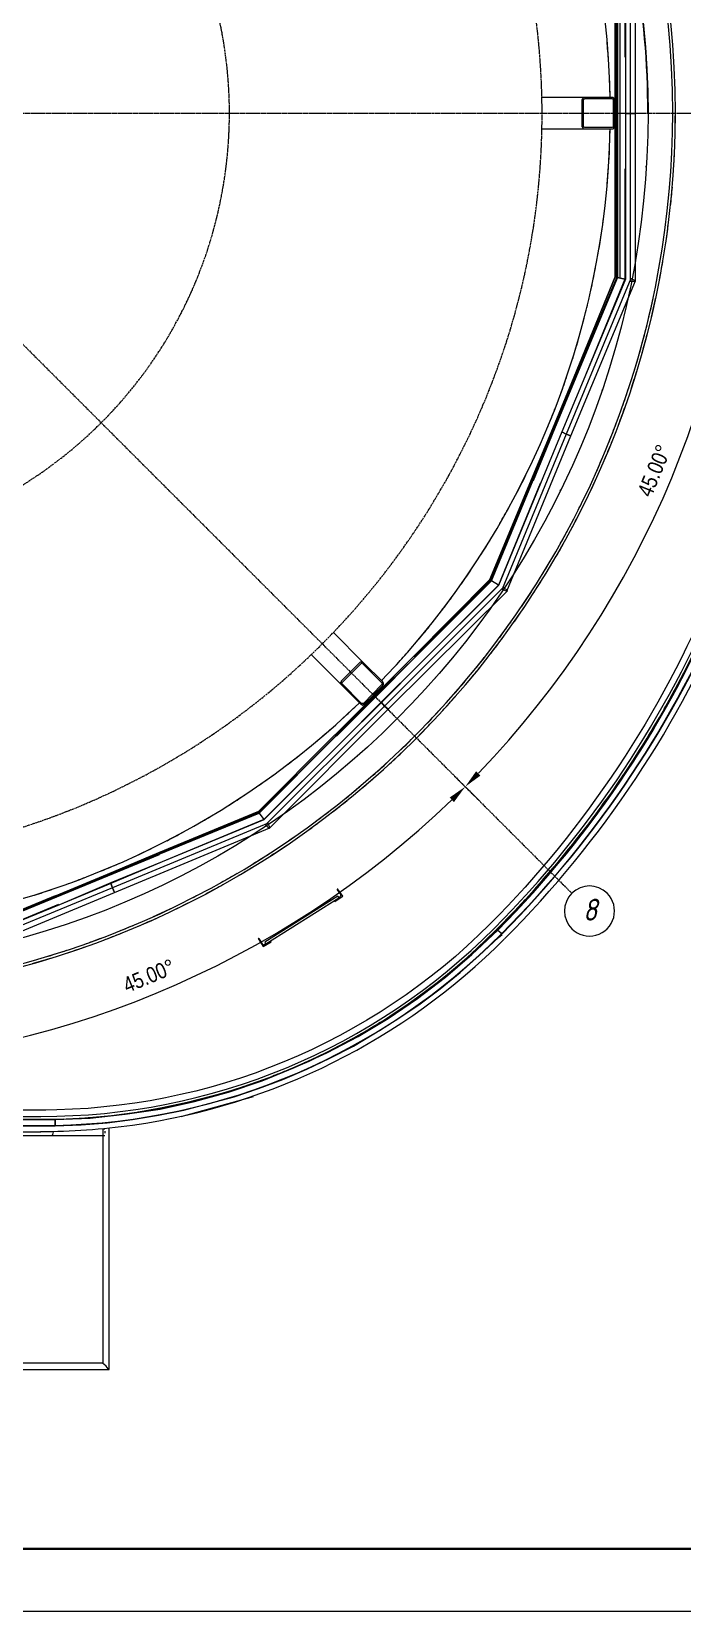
# Model space of a CAD drawing. Header units: millimetres. Extents: x 223 to 163467, y -12002 to 99672.
# Drawn here: x 121085 to 126289, y -12002 to 633 of the extents above; entities that cross this region are included whole.
import ezdxf

# ---------------------------------------------------------------- set-up
doc = ezdxf.new("R2010")
doc.units = ezdxf.units.MM
doc.linetypes.add('ADSK_Линия сетки', pattern=[21, 12, -3, 3, -3])
for name, color, linetype, lineweight in [('A-ANNO-DIMS', 7, 'Continuous', 9), ('S-GRID', 7, 'Continuous', 9), ('S-GRID-IDEN', 7, 'Continuous', 9)]:
    doc.layers.add(name, color=color, linetype=linetype, lineweight=lineweight)
for name, color, linetype in [('PDF _A-AREA', 7, 'Continuous'), ('PDF _A-CLNG', 7, 'Continuous'), ('PDF _A-DETL', 7, 'Continuous'), ('PDF _A-FLOR', 7, 'Continuous'), ('PDF _A-GENM', 7, 'Continuous'), ('PDF _A-GLAZ-CURT', 7, 'Continuous'), ('PDF _A-GLAZ-CWMG', 7, 'Continuous'), ('PDF _G-ANNO-TTLB', 7, 'Continuous'), ('PDF _I-WALL', 7, 'Continuous'), ('PDF _S-BEAM', 7, 'Continuous'), ('PDF _S-RBAR-BNDY', 7, 'Continuous'), ('PDF _Ограждение', 7, 'Continuous')]:
    doc.layers.add(name, color=color, linetype=linetype)
doc.styles.add('GOST Common_I', font='ARIALN.TTF', dxfattribs={"height": 175})
doc.styles.add('GOST Common_I_6', font='ARIALN.TTF', dxfattribs={"height": 125})
doc.dimstyles.new('Диагональ_-_Gost_2_5мм', dxfattribs={"dimscale": 304.8, "dimtxt": 125.714375, "dimasz": 0.492126, "dimexe": 0.393701, "dimexo": 0.246063, "dimgap": 0.287073, "dimtad": 1, "dimdec": 0, "dimzin": 0, "dimdsep": 46, "dimtxsty": 'GOST Common_I_6', "dimsah": 1, "dimcen": 0.09, "dimdle": 0.393701, "dimazin": 0, "dimtfac": 1, "dimtdec": 4, "dimtix": 1, "dimtmove": 0, "dimatfit": 3, "dimfxl": 1, "dimtvp": 1, "dimtfill": 1, "dimtolj": 1, "dimtzin": 0, "dimarcsym": 2})

# ---------------------------------------------------------------- blocks, each defined once
blk = doc.blocks.new('Ось сетки - D8-489723-1 этаж')
at = {"layer": 'S-GRID-IDEN'}
for start, end in [(360, 180), (180, 360)]:
    blk.add_arc((0, 0), 4, start, end, dxfattribs=at)
blk = doc.blocks.new('*D335')
at = {"layer": 'A-ANNO-DIMS', "color": 0, "lineweight": -2, "transparency": 16777216}
for p, q in [((86613, 26879), (86613, 26594)), ((92115, 24600), (91914, 24399))]:
    blk.add_line(p, q, dxfattribs=at)
blk.add_arc((86613, 19098), 7617, 46.1284, 88.8716, dxfattribs=at)
at = {"layer": 'A-ANNO-DIMS', "color": 0, "transparency": 16777216}
for points in [[(86762, 26688), (86763, 26738), (86613, 26714)], [(91909, 24606), (91874, 24571), (91999, 24484)]]:
    blk.add_solid(points, dxfattribs=at)
at = {"layer": 'Defpoints', "color": 0, "transparency": 16777216}
for p in [(86613, 26954), (90421, 25694), (92168, 24653), (86613, 19098)]:
    blk.add_point(p, dxfattribs=at)
at = {"layer": 'A-ANNO-DIMS', "color": 0, "transparency": 16777216, "insert": (89585, 26273), "char_height": 125, "width": 588.09, "attachment_point": 5, "rotation": 337.5, "style": 'GOST Common_I_6', "bg_fill": 3, "box_fill_scale": 1.1, "bg_fill_color": 256, "bg_fill_true_color": 13158600, "bg_fill_transparency": 0}
blk.add_mtext('\\A1;45.00°', dxfattribs=at)
blk = doc.blocks.new('*D336')
at = {"layer": 'A-ANNO-DIMS', "color": 0, "lineweight": -2, "transparency": 16777216}
for p, q in [((92115, 24600), (91914, 24399)), ((94394, 19098), (94109, 19098))]:
    blk.add_line(p, q, dxfattribs=at)
blk.add_arc((86613, 19098), 7617, 1.1284, 43.8716, dxfattribs=at)
at = {"layer": 'A-ANNO-DIMS', "color": 0, "transparency": 16777216}
for points in [[(92086, 24359), (92121, 24394), (91999, 24484)], [(94253, 19248), (94203, 19247), (94229, 19098)]]:
    blk.add_solid(points, dxfattribs=at)
at = {"layer": 'Defpoints', "color": 0, "transparency": 16777216}
for p in [(92168, 24653), (93970, 21069), (86613, 19098), (94469, 19098)]:
    blk.add_point(p, dxfattribs=at)
at = {"layer": 'A-ANNO-DIMS', "color": 0, "transparency": 16777216, "insert": (93788, 22070), "char_height": 125, "width": 588.09, "attachment_point": 5, "rotation": 292.5, "style": 'GOST Common_I_6', "bg_fill": 3, "box_fill_scale": 1.1, "bg_fill_color": 256, "bg_fill_true_color": 13158600, "bg_fill_transparency": 0}
blk.add_mtext('\\A1;45.00°', dxfattribs=at)
blk = doc.blocks.new('*D337')
at = {"layer": 'A-ANNO-DIMS', "color": 0, "lineweight": -2, "transparency": 16777216}
for p, q in [((94394, 19098), (94109, 19098)), ((92115, 13595), (91914, 13797))]:
    blk.add_line(p, q, dxfattribs=at)
blk.add_arc((86613, 19098), 7617, 316.1284, 358.8716, dxfattribs=at)
at = {"layer": 'A-ANNO-DIMS', "color": 0, "transparency": 16777216}
for points in [[(94203, 18948), (94253, 18947), (94229, 19098)], [(92121, 13801), (92086, 13836), (91999, 13712)]]:
    blk.add_solid(points, dxfattribs=at)
at = {"layer": 'Defpoints', "color": 0, "transparency": 16777216}
for p in [(86613, 19098), (94469, 19098), (93209, 15289), (92168, 13542)]:
    blk.add_point(p, dxfattribs=at)
at = {"layer": 'A-ANNO-DIMS', "color": 0, "transparency": 16777216, "insert": (93511, 16240), "char_height": 125, "width": 588.09, "attachment_point": 5, "rotation": 67.5, "style": 'GOST Common_I_6', "bg_fill": 3, "box_fill_scale": 1.1, "bg_fill_color": 256, "bg_fill_true_color": 13158600, "bg_fill_transparency": 0}
blk.add_mtext('\\A1;45.00°', dxfattribs=at)
blk = doc.blocks.new('*D338')
at = {"layer": 'A-ANNO-DIMS', "color": 0, "lineweight": -2, "transparency": 16777216}
for p, q in [((92115, 13595), (91914, 13797)), ((86613, 11316), (86613, 11601))]:
    blk.add_line(p, q, dxfattribs=at)
blk.add_arc((86613, 19098), 7617, 271.1284, 313.8716, dxfattribs=at)
at = {"layer": 'A-ANNO-DIMS', "color": 0, "transparency": 16777216}
for points in [[(91874, 13625), (91909, 13589), (91999, 13712)], [(86763, 11457), (86762, 11507), (86613, 11481)]]:
    blk.add_solid(points, dxfattribs=at)
at = {"layer": 'Defpoints', "color": 0, "transparency": 16777216}
for p in [(86613, 19098), (92168, 13542), (88584, 11740), (86613, 11241)]:
    blk.add_point(p, dxfattribs=at)
at = {"layer": 'A-ANNO-DIMS', "color": 0, "transparency": 16777216, "insert": (89470, 12199), "char_height": 125, "width": 588.09, "attachment_point": 5, "rotation": 22.5, "style": 'GOST Common_I_6', "bg_fill": 3, "box_fill_scale": 1.1, "bg_fill_color": 256, "bg_fill_true_color": 13158600, "bg_fill_transparency": 0}
blk.add_mtext('\\A1;45.00°', dxfattribs=at)
blk = doc.blocks.new('оси')
at = {"layer": 'S-GRID', "linetype": 'ADSK_Линия сетки'}
for q in [(95262.1, 19097.7), (92851.2, 12859.1)]:
    blk.add_line((86612.7, 19097.7), q, dxfattribs=at)
blk.add_arc((86612.7, 19097.7), 6000, 192.09621, 182.95219, dxfattribs=at)
at = {"layer": 'S-GRID-IDEN', "xscale": 49.99999999999998, "yscale": 49.99999999999998, "zscale": 49.99999999999998, "rotation": 224.9999999998917}
blk.add_blockref('Ось сетки - D8-489723-1 этаж', (92992.7, 12717.7), dxfattribs=at)
at = {"layer": 'S-GRID-IDEN', "insert": (92940.1, 12815), "char_height": 175, "width": 140.696, "attachment_point": 1, "rotation": 0.51911, "style": 'GOST Common_I'}
blk.add_mtext('\\fGOST Common|b0|i1|c204|p34|;\\W.9;8', dxfattribs=at)
at = {"layer": 'A-ANNO-DIMS'}
dim = blk.add_angular_dim_3p(base=(90421, 25693.9), center=(86612.7, 19097.7), p1=(92168.2, 24653.2), p2=(86612.7, 26954.4), dimstyle='Диагональ_-_Gost_2_5мм', override={"dimpost": '<>', "dimfxl": 6013.290219}, dxfattribs=at)
dim.commit()
dim.dimension.update_dxf_attribs({"geometry": '*D335', "text_midpoint": (89584.9, 26273.2)})
dim = blk.add_angular_dim_3p(base=(93969.9, 21069), center=(86612.7, 19097.7), p1=(94469.4, 19097.7), p2=(92168.2, 24653.2), dimstyle='Диагональ_-_Gost_2_5мм', override={"dimpost": '<>', "dimfxl": 6013.290219}, dxfattribs=at)
dim.commit()
dim.dimension.update_dxf_attribs({"geometry": '*D336', "text_midpoint": (93788.2, 22069.9)})
dim = blk.add_angular_dim_3p(base=(93209, 15289.3), center=(86612.7, 19097.7), p1=(92168.2, 13542.1), p2=(94469.4, 19097.7), dimstyle='Диагональ_-_Gost_2_5мм', override={"dimpost": '<>', "dimfxl": 6013.290219}, dxfattribs=at)
dim.commit()
dim.dimension.update_dxf_attribs({"geometry": '*D337', "text_midpoint": (93511, 16240.3)})
dim = blk.add_angular_dim_3p(base=(88584, 11740.4), center=(86612.7, 19097.7), p1=(86612.7, 11240.9), p2=(92168.2, 13542.1), dimstyle='Диагональ_-_Gost_2_5мм', override={"dimpost": '<>', "dimfxl": 6013.290219}, dxfattribs=at)
dim.commit()
dim.dimension.update_dxf_attribs({"geometry": '*D338', "text_midpoint": (89470.1, 12199.3)})
at = {"layer": 'S-GRID', "linetype": 'ADSK_Линия сетки'}
blk.add_arc((86612.7, 19097.7), 3500, 177.33151, 161.43745, dxfattribs=at)

msp = doc.modelspace()

# ---------------------------------------------------------------- hatches: boundary and pattern name
at = {"layer": 'PDF _A-GENM', "lineweight": 15, "transparency": 33554559}
msp.add_hatch(color=256, dxfattribs=at).paths.add_polyline_path([(123531, -6218), (123526, -6218), (123526, -6223), (123531, -6227), (123535, -6223), (123535, -6218)])
at = {"layer": 'PDF _S-RBAR-BNDY', "lineweight": 15, "transparency": 33554559}
msp.add_hatch(color=256, dxfattribs=at).paths.add_polyline_path([(125999, -440), (125994, -444), (125990, -448), (125994, -453), (125999, -457), (126003, -453), (126007, -448), (126003, -444)])

# ---------------------------------------------------------------- linework, layer by layer
at = {"layer": 'PDF _A-AREA', "lineweight": 15}
for centre, radius, start, end in [((119162, -17), 7072, 0, 180), ((118891, -665), 8341, 330.4083, 331.8586), ((118891, -665), 8342, 328.0298, 329.4305), ((118889, -664), 8344, 325.6293, 326.9638), ((118893, -666), 8339, 323.2176, 324.4924), ((118889, -664), 8343, 320.7625, 322.108), ((118891, -665), 8341, 318.1695, 319.7516), ((118891, -665), 8341, 315.1208, 317.4115), ((121155, -2925), 5142, 312.215, 314.5275), ((121156, -2926), 5141, 309.2815, 311.1273), ((121156, -2926), 5141, 306.3537, 307.9633), ((121156, -2926), 5141, 303.3984, 304.9146), ((121158, -2929), 5137, 300.437, 301.9048), ((121156, -2926), 5141, 297.4219, 298.9107), ((121156, -2927), 5140, 294.2576, 295.928), ((121156, -2926), 5141, 291.2585, 292.9451), ((121156, -2926), 5141, 288.2483, 289.9678), ((121155, -2925), 5142, 282.0356, 283.4307), ((121155, -2923), 5144, 285.2, 286.5066), ((121156, -2926), 5141, 278.7065, 280.4371)]:
    msp.add_arc(centre, radius, start, end, dxfattribs=at)
at = {"layer": 'PDF _A-CLNG', "lineweight": 15}
for points in [[(126189, -618), (126189, -618)], [(126160, -914), (126160, -914)], [(126113, -1210), (126113, -1210)]]:
    msp.add_lwpolyline(points, dxfattribs=at)
for centre, radius, start, end in [((119162, -17), 7051, 342.9602, 347.8381), ((119163, -18), 7049, 340.5267, 341.8288), ((119163, -18), 7049, 338.093, 339.3841), ((119161, -17), 7051, 335.6599, 336.9397), ((119162, -18), 7050, 333.2261, 334.5006), ((119164, -19), 7048, 330.7927, 332.0621), ((119160, -17), 7052, 328.3596, 329.6227), ((119161, -17), 7051, 325.9261, 327.1839), ((119161, -17), 7051, 323.4924, 324.7503), ((119162, -18), 7050, 321.0533, 322.3114), ((119159, -15), 7054, 318.6205, 319.8777), ((119164, -19), 7048, 316.1861, 317.4391), ((119160, -16), 7053, 313.7533, 315.0053), ((119162, -17), 7051, 311.3197, 312.5666), ((119163, -19), 7049, 308.886, 310.1333), ((119162, -18), 7050, 306.4525, 307.6996), ((119160, -16), 7053, 304.0193, 305.2603), ((119162, -18), 7050, 301.5856, 302.8271), ((119161, -17), 7051, 299.1523, 300.3937), ((119163, -20), 7047, 296.713, 297.955), ((119162, -18), 7049, 294.2796, 295.5213), ((119161, -17), 7051, 291.8464, 293.0877), ((119162, -17), 7051, 289.4129, 290.6543), ((119161, -17), 7051, 286.9794, 288.2152)]:
    msp.add_arc(centre, radius, start, end, dxfattribs=at)
at = {"layer": 'PDF _A-DETL', "lineweight": 15}
for points in [[(125791, -1337), (125791, 1300), (124784, 3734), (122921, 5601), (120483, 6608), (117850, 6608), (115411, 5601), (113549, 3734), (112537, 1300), (112537, -1337), (113549, -3771)], [(122858, -7886), (122278, -8047)], [(121198, -7992), (120817, -7992)]]:
    msp.add_lwpolyline(points, dxfattribs=at)
msp.add_circle((119166, -19), 6849, dxfattribs=at)
at = {"layer": 'PDF _A-FLOR', "lineweight": 15}
msp.add_lwpolyline([(112291, -1692, 0.887105), (126233, -17, 1), (112090, -17, 0.058045), (112279, -1643)], format="xyb", dxfattribs=at)
for points in [[(123886, -4559), (123891, -4555)], [(124348, -6963), (124352, -6959)]]:
    msp.add_lwpolyline(points, dxfattribs=at)
for centre, radius, start, end in [((119161, -17), 6551, 3.6255, 5.0372), ((119163, -17), 6550, 1.093, 2.5269), ((119167, -17), 6545, 358.4613, 358.9067), ((119162, -17), 6551, 355.0067, 357.5116), ((119162, -17), 6551, 349.9859, 352.4908), ((119161, -17), 6552, 347.4812, 349.0575), ((119163, -18), 6549, 344.9705, 346.4376), ((119163, -18), 6550, 342.4657, 343.8777), ((119161, -17), 6552, 339.9556, 341.3398), ((119162, -17), 6551, 337.4504, 338.8072), ((119163, -18), 6549, 334.94, 336.2862), ((119160, -17), 6553, 332.4356, 333.7646), ((119164, -19), 6548, 329.9246, 331.2491), ((119162, -17), 6551, 327.4145, 328.733), ((119160, -16), 6553, 324.9099, 326.2223), ((119162, -17), 6551, 322.3991, 323.7066), ((119161, -17), 6552, 319.8946, 321.1963), ((119162, -18), 6550, 317.3839, 318.686), ((119164, -19), 6548, 312.3685, 313.66), ((119162, -17), 6551, 309.8583, 311.1547), ((119161, -17), 6552, 307.3536, 308.6443), ((119163, -19), 6549, 304.843, 306.1342), ((119161, -17), 6552, 302.3382, 303.6235), ((119162, -17), 6551, 299.828, 301.1134), ((119161, -17), 6552, 297.3231, 298.6028), ((119162, -18), 6551, 294.8126, 296.0926), ((119162, -19), 6549, 292.3021, 293.5879), ((119162, -17), 6551, 289.7975, 291.0773), ((119161, -17), 6552, 287.2871, 288.5668), ((121158, -2930), 5136, 305.3709, 305.5908), ((121140, -2901), 5171, 302.4928, 302.7332), ((121150, -2915), 5153, 299.6358, 299.9318), ((121144, -2902), 5168, 296.786, 297.1413), ((121165, -2946), 5120, 293.9383, 294.3465), ((121151, -2913), 5155, 288.2547, 288.7588), ((121153, -2918), 5149, 291.094, 291.5547), ((121153, -2916), 5151, 282.5796, 283.1936), ((121155, -2922), 5145, 285.4138, 286.0066), ((121156, -2926), 5141, 270.5438, 272.049), ((121156, -2928), 5139, 273.6747, 274.8343), ((121156, -2931), 5136, 276.6133, 277.6196), ((121155, -2921), 5146, 279.7401, 280.4041)]:
    msp.add_arc(centre, radius, start, end, dxfattribs=at)
at = {"layer": 'PDF _A-GENM', "lineweight": 15}
msp.add_lwpolyline([(122951, -6650), (122955, -6659), (122959, -6663), (123543, -6295), (123539, -6286), (123535, -6282)], close=True, dxfattribs=at)
for points in [[(123505, -6320), (123510, -6324), (123573, -6282), (123531, -6223)], [(123526, -6227), (123560, -6273)], [(123531, -6223), (123531, -6223)], [(123556, -6286), (123543, -6295)], [(123510, -6320), (123510, -6320)], [(122900, -6620), (122896, -6620), (122938, -6684), (123002, -6646), (122997, -6642)], [(122934, -6667), (122904, -6620)], [(122959, -6663), (122946, -6671)]]:
    msp.add_lwpolyline(points, dxfattribs=at)
for centre, start, end in [((123548, -6274), 302.3108, 32.3109), ((122938, -6660), 212.3108, 302.3109)]:
    msp.add_arc(centre, 10.6, start, end, dxfattribs=at)
at = {"layer": 'PDF _A-GLAZ-CURT', "lineweight": 15}
msp.add_lwpolyline([(125834, 1308), (125834, 428), (125834, -21), (125872, -21), (125834, -21), (125834, -465), (125834, -1346), (125495, -2159), (125326, -2569), (125359, -2586), (125326, -2569), (125156, -2980), (124818, -3797), (124195, -4419), (123882, -4732), (123907, -4762), (123882, -4732), (123565, -5046), (122942, -5672), (122129, -6007), (121719, -6180), (121732, -6214), (121719, -6180), (121308, -6350), (120491, -6684)], dxfattribs=at)
for points in [[(125914, -21), (125914, 1325), (125872, 1325), (125872, -21)], [(125914, -1363), (125914, -21), (125872, -21), (125872, -1363)], [(125398, -2599), (125914, -1359), (125876, -1342), (125359, -2586)], [(124885, -3843), (125398, -2599), (125359, -2586), (124847, -3827)], [(123937, -4787), (124890, -3839), (124860, -3810), (123907, -4762)], [(122985, -5740), (123937, -4787), (123907, -4762), (122955, -5710)], [(121748, -6252), (122989, -5736), (122976, -5698), (121732, -6214)], [(120504, -6769), (121748, -6252), (121732, -6214), (120491, -6726)]]:
    msp.add_lwpolyline(points, close=True, dxfattribs=at)
at = {"layer": 'PDF _A-GLAZ-CWMG', "lineweight": 15}
for points in [[(124145, -4368), (124758, -3755), (124750, -3750), (124140, -4364), (124750, -3750), (125084, -2950), (124750, -3750), (124758, -3755), (125093, -2954), (125262, -2544), (125431, -2133), (125766, -1333), (125753, -1329), (125423, -2129), (125753, -1329), (125753, -465), (125753, -1329), (125766, -1333), (125766, -465), (125766, -21), (125766, 428), (125766, 1291)], [(125770, 1296), (125770, 428), (125770, -21), (125770, -465), (125770, -1333), (125766, -1333), (125770, -1333), (125829, -1346), (125834, -1346), (125829, -1346), (125495, -2159), (125326, -2569), (125156, -2980)], [(125753, 1291), (125753, 428), (125753, 1291)], [(125829, 1308), (125829, 428)], [(125834, 428), (125834, -21), (125834, -465)], [(125829, -465), (125829, -1346), (125770, -1333), (125436, -2133), (125266, -2544), (125097, -2959)], [(125753, -1329), (125753, -1329)], [(125753, -1329), (125753, -1329)], [(119611, -6616), (120479, -6616), (120479, -6608), (119611, -6608), (120479, -6608), (121274, -6278), (120479, -6608), (120479, -6616), (121279, -6286), (121693, -6117), (122104, -5947), (122904, -5617), (122942, -5668), (123565, -5046), (123878, -4732), (124195, -4419), (124818, -3793), (124818, -3797), (124818, -3793), (124763, -3759), (124758, -3755), (124763, -3759), (125097, -2954)], [(125152, -2980), (124818, -3793), (124763, -3759), (124149, -4373), (123831, -4686), (123518, -4999), (122904, -5613), (122900, -5605), (123510, -4991), (122900, -5605), (122100, -5935), (122900, -5605), (122904, -5613), (122104, -5943)], [(124750, -3750), (124750, -3750)], [(124750, -3750), (124750, -3750)], [(124149, -4373), (123835, -4690), (123522, -5003)], [(123518, -5003), (122904, -5617), (122904, -5613), (122904, -5617), (122942, -5668), (122942, -5672), (122942, -5668), (122129, -6007), (121719, -6176), (121308, -6350)], [(122900, -5605), (122900, -5605)], [(122900, -5605), (122900, -5605)], [(122100, -5935), (121689, -6108), (122100, -5939)], [(122104, -5952), (121693, -6121), (121283, -6290), (120479, -6620), (120479, -6616), (120479, -6620), (120491, -6684), (121304, -6345)]]:
    msp.add_lwpolyline(points, dxfattribs=at)
for points in [[(125753, -21), (125753, 428)], [(125753, -465), (125753, -21)], [(125254, -2540), (125423, -2129)], [(125084, -2950), (125254, -2540)], [(123827, -4677), (124140, -4364)], [(123510, -4995), (123827, -4677)], [(121279, -6278), (121689, -6108)]]:
    msp.add_lwpolyline(points, close=True, dxfattribs=at)
at = {"layer": 'PDF _G-ANNO-TTLB', "lineweight": 9}
msp.add_lwpolyline([(74374, 29992), (163467, 29992), (163467, -12002), (74374, -12002), (74374, 29992), (163467, 29992)], dxfattribs=at)
at = {"layer": 'PDF _G-ANNO-TTLB', "lineweight": 35}
msp.add_lwpolyline([(162968, -11502), (162968, 29493), (76372, 29493), (76372, -11502)], close=True, dxfattribs=at)
at = {"layer": 'PDF _I-WALL', "lineweight": 15}
for points in [[(112610, -2623, 0.826633), (126212, -17, 1), (112111, -17, 0.052683), (112267, -1491)], [(121156, -8067, 0.035296), (121879, -8016, 0.162845), (124796, -6556)], [(121156, -8164, 0.035296), (121892, -8112, 0.162845), (124865, -6625)]]:
    msp.add_lwpolyline(points, format="xyb", dxfattribs=at)
msp.add_lwpolyline([(126013, -17, 0.043386), (125910, 1165, -0.043386)], format="xyb", close=True, dxfattribs=at)
for points in [[(117824, -8144), (117824, -8068), (121160, -8068)], [(121160, -8170), (119314, -8170)]]:
    msp.add_lwpolyline(points, dxfattribs=at)
for centre, radius, start, end in [((119162, -17), 6551, 1.0931, 43.9069), ((119162, -17), 6551, 316.0931, 358.9069), ((118891, -665), 8342, 315.0824, 360), ((118891, -665), 8439, 315.0824, 360), ((119162, -17), 6551, 278.3386, 313.9069)]:
    msp.add_arc(centre, radius, start, end, dxfattribs=at)
at = {"layer": 'PDF _S-BEAM', "lineweight": 15}
for points in [[(124847, -6582, 0.198064), (127286, -681), (127286, 644, 0.197421), (124847, 6545, 0.200423), (121152, 8082)], [(121152, 8077, -0.199922), (124843, 6545, -0.197927), (127281, 644), (127243, 644), (127281, 644), (127281, -681), (127243, -681), (127281, -681, -0.197586), (124843, -6582), (124813, -6553, 0.197141), (127239, -681), (127239, 644, 0.197158), (124813, 6511)], [(127235, -681, -0.198643), (124809, -6549), (124661, -6692), (124509, -6828), (124352, -6959), (124187, -7086), (124018, -7200), (123844, -7315), (123666, -7416), (123484, -7514), (123302, -7603), (123112, -7683), (122921, -7759), (122726, -7827), (122527, -7882), (122328, -7933), (122129, -7975), (121926, -8013), (121723, -8039), (121516, -8056), (121312, -8068), (121274, -8068), (121554, -8056), (121833, -8026), (122113, -7984), (122388, -7924), (122659, -7848), (122930, -7759), (123188, -7653), (123446, -7535), (123696, -7404), (123937, -7260), (124170, -7099), (124394, -6930), (124606, -6747), (124813, -6553), (124843, -6578)], [(118345, -8115), (121274, -8115, 0.194742), (124843, -6582)]]:
    msp.add_lwpolyline(points, format="xyb", dxfattribs=at)
for points in [[(125508, 106), (125165, 106)], [(125165, -144), (125508, -144)], [(123738, -4415), (123497, -4169)], [(123319, -4347), (123565, -4593)], [(118345, -8119), (121274, -8119), (121482, -8111), (121689, -8094), (121892, -8068), (122100, -8034), (122303, -7992), (122502, -7941), (122705, -7886), (122900, -7819), (123095, -7747), (123285, -7666), (123471, -7577), (123658, -7480), (123835, -7374), (124013, -7264), (124183, -7150), (124352, -7023), (124513, -6891), (124665, -6756), (124818, -6612), (124847, -6587)], [(118345, -8068), (121274, -8068), (118345, -8068)]]:
    msp.add_lwpolyline(points, dxfattribs=at)
for points in [[(125508, 106), (125503, 106), (125499, 106), (125495, 102), (125491, 98), (125491, 93), (125486, 89), (125486, 85), (125486, -122), (125486, -127), (125491, -131), (125491, -135), (125495, -139), (125499, -144), (125503, -144), (125508, -144), (125728, -144), (125732, -144), (125736, -144), (125740, -139), (125740, -135), (125745, -131), (125745, -127), (125745, -122), (125745, 85), (125745, 89), (125745, 93), (125740, 98), (125740, 102), (125736, 106), (125732, 106), (125728, 106)], [(125499, -122), (125499, 85), (125499, 89), (125499, 93), (125503, 93), (125508, 98), (125728, 98), (125732, 93), (125736, 89), (125736, 85), (125736, -122), (125736, -127), (125732, -131), (125728, -135), (125508, -135), (125503, -131), (125499, -131), (125499, -127)], [(123738, -4415), (123734, -4411), (123730, -4411), (123725, -4411), (123721, -4411), (123717, -4411), (123713, -4411), (123708, -4415), (123560, -4563), (123560, -4567), (123556, -4572), (123556, -4576), (123556, -4580), (123556, -4584), (123560, -4589), (123565, -4593), (123717, -4745), (123721, -4749), (123725, -4749), (123730, -4754), (123734, -4754), (123738, -4749), (123742, -4749), (123747, -4745), (123895, -4597), (123895, -4593), (123899, -4589), (123899, -4584), (123899, -4580), (123899, -4576), (123895, -4572), (123895, -4567)], [(123569, -4572), (123717, -4423), (123721, -4419), (123725, -4419), (123730, -4419), (123734, -4423), (123886, -4576), (123886, -4580), (123891, -4584), (123891, -4589), (123886, -4589), (123738, -4741), (123734, -4741), (123730, -4741), (123725, -4741), (123721, -4737), (123569, -4584), (123569, -4580), (123565, -4580), (123565, -4576), (123569, -4576)], [(121274, -8111), (121274, -8072)]]:
    msp.add_lwpolyline(points, close=True, dxfattribs=at)
for centre, radius, start, end in [((119158, -17), 7075, 358.8302, 0.0546), ((119157, -17), 7076, 356.3969, 357.6212), ((119163, -17), 7071, 353.9629, 355.1881), ((119163, -18), 7070, 351.5294, 352.7546), ((119163, -18), 7070, 349.0958, 350.3211), ((119162, -17), 7071, 346.6626, 347.8876), ((119160, -17), 7073, 344.2293, 345.454), ((119160, -17), 7073, 341.7959, 343.0261), ((119159, -17), 7074, 339.3624, 340.5925), ((119164, -18), 7069, 336.9285, 338.1595), ((119161, -17), 7073, 334.4953, 335.7256), ((119163, -18), 7070, 332.0671, 333.2924), ((119161, -17), 7073, 329.634, 330.8588), ((119162, -18), 7071, 327.2001, 328.4252), ((119160, -16), 7073, 324.767, 325.9917), ((119163, -18), 7070, 322.3333, 323.5585), ((119162, -17), 7072, 319.8999, 321.1249), ((119163, -18), 7070, 317.4661, 318.6913), ((119161, -16), 7073, 315.0329, 316.2577), ((119163, -19), 7070, 312.5993, 313.8246), ((119162, -18), 7071, 310.1659, 311.391), ((119160, -16), 7074, 307.7327, 308.9573), ((119163, -19), 7070, 305.2991, 306.5244), ((119162, -18), 7071, 302.8656, 304.0906), ((119161, -16), 7073, 300.4323, 301.6569), ((119162, -19), 7070, 297.9985, 299.2238), ((119161, -15), 7074, 295.5655, 296.7956), ((119162, -18), 7071, 293.1318, 294.3624), ((119162, -18), 7071, 288.2649, 289.4955), ((119162, -17), 7072, 290.6982, 291.9287), ((119162, -18), 7071, 285.8313, 287.0619)]:
    msp.add_arc(centre, radius, start, end, dxfattribs=at)
at = {"layer": 'PDF _S-RBAR-BNDY', "lineweight": 15}
for points in [[(125647, -2235), (125647, -2231)], [(125313, -3039), (125317, -3031)], [(124310, -4542), (124318, -4533)], [(123683, -5164), (123692, -5160)]]:
    msp.add_lwpolyline(points, dxfattribs=at)
at = {"layer": 'PDF _Ограждение', "lineweight": 15}
for points in [[(124784, -6540, 0.198463), (127209, -669), (127209, 631, 0.198443), (124784, 6503, 0.199638), (121160, 8005), (117168, 8005, 0.199865), (113549, 6503, 0.198463), (111123, 631), (111123, -669, 0.198443), (113549, -6540, 0.180575), (116800, -8030)], [(111170, 631, -0.198443), (113583, 6469, -0.199356), (117168, 7955), (121160, 7955, -0.199159), (124750, 6469, -0.197229), (127163, 631), (127163, -669, -0.197208), (124750, -6506, -0.199572), (121160, -7992), (117761, -7992), (117761, -8043), (121160, -8043, 0.20008), (124784, -6540)]]:
    msp.add_lwpolyline(points, format="xyb", dxfattribs=at)
for points in [[(121655, -8144), (121655, -10016), (120432, -10016), (117553, -10016), (117117, -10016), (117117, -10066), (117553, -10066), (117549, -10066), (117545, -10062), (117545, -10041), (117545, -10024), (117549, -10020), (117553, -10016)], [(117553, -10066), (120432, -10066), (121706, -10066), (121706, -8140)], [(119314, -8144), (118129, -8144), (117786, -8144), (117786, -8094), (117735, -8094), (117735, -8195), (118129, -8195), (121249, -8195), (121672, -8195)], [(121257, -8166), (121253, -8187), (121249, -8195)], [(121672, -8144), (121651, -8144)], [(121672, -8161), (121672, -8178)], [(121706, -10066), (121702, -10066), (121698, -10062), (121681, -10041), (121664, -10024), (121655, -10020), (121655, -10016)]]:
    msp.add_lwpolyline(points, dxfattribs=at)

# ---------------------------------------------------------------- next in the draw order: block references
at = {"lineweight": 15}
msp.add_blockref('оси', (32554, -19118), dxfattribs=at)

doc.saveas('drawing.dxf')
